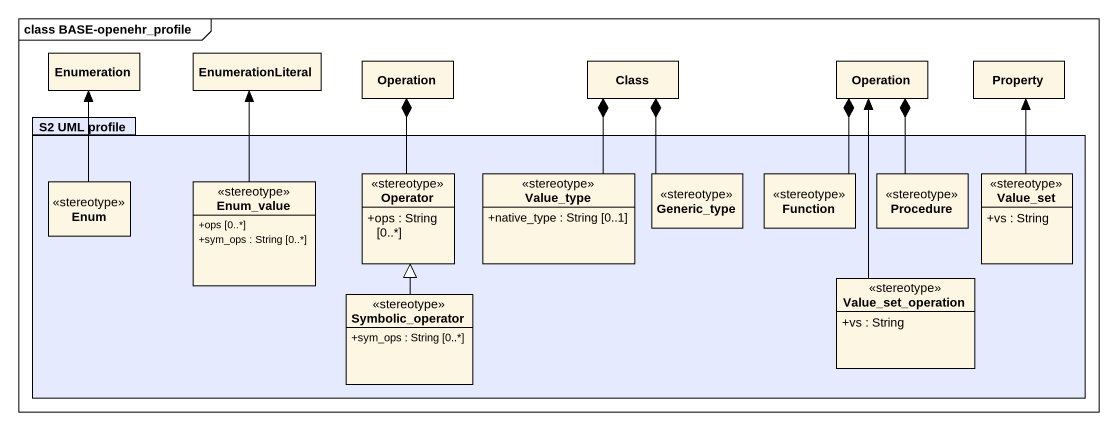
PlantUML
@startuml
mainframe class BASE-openehr_profile
hide circle
hide empty members
skinparam classAttributeIconSize 0
class Enumeration
class EnumerationLiteral
class Operation
class "Class" as Class_
class "Operation" as Operation_2
class Property
package "S2 UML profile" as S2_UML_profile #E5EAFF {
  class "Enum" as Enum_ <<stereotype>>
  class Enum_value <<stereotype>> {
    +ops [0..*]
    +sym_ops : String [0..*]
  }
  class Operator <<stereotype>> {
    +ops : String [0..*]
  }
  class Value_type <<stereotype>> {
    +native_type : String [0..1]
  }
  class Generic_type <<stereotype>>
  class Function <<stereotype>>
  class Procedure <<stereotype>>
  class Value_set <<stereotype>> {
    +vs : String
  }
  class Symbolic_operator <<stereotype>> {
    +sym_ops : String [0..*]
  }
  class Value_set_operation <<stereotype>> {
    +vs : String
  }
}
Enum_ -up-> Enumeration
Enum_value -up-> EnumerationLiteral
Operator -up-* Operation
Value_type -up-* Class_
Generic_type -up-* Class_
Function -up-* Operation_2
Procedure -up-* Operation_2
Value_set -up-> Property
Symbolic_operator -up-|> Operator
Value_set_operation -up-> Operation_2
@enduml
